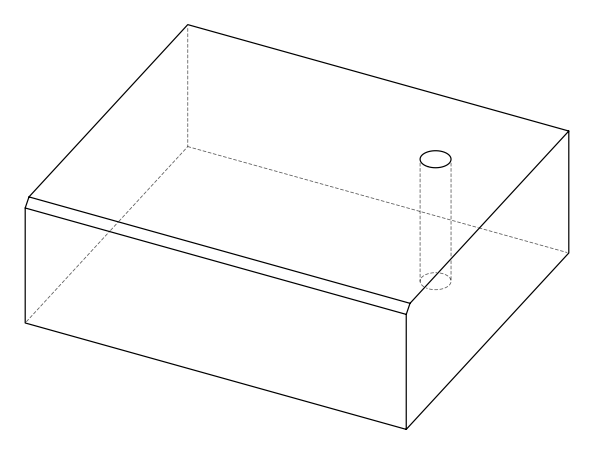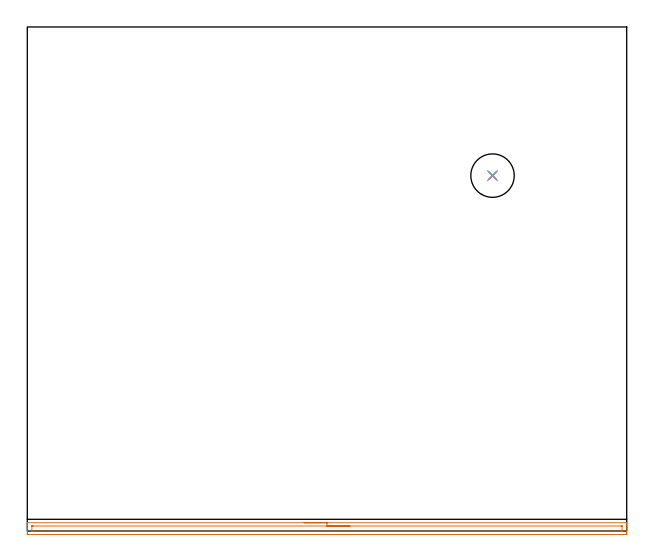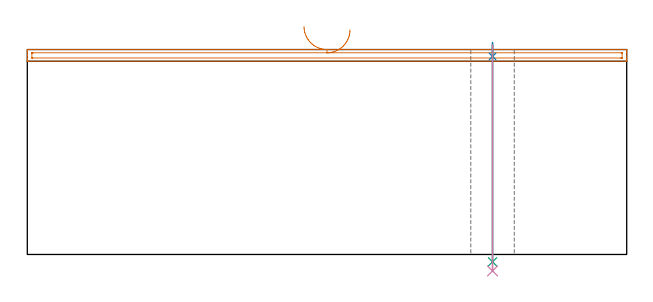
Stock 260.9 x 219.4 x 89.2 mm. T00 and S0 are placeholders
(PLAN: 4 operations, 3 tool changes, 5.2 min)
(1 AREA_MILL | FG_CHAMFER_SURFACE | UGT0205_001 | 4.36 min | 3399 mm3)
(2 SPOT_DRILL | STEP1HOLE | NXT0321_9005460120000 | 0.05 min | 183 mm3)
(3 DRILL_THROUGH_HOLE_INTO_CENTER | STEP1HOLE | NXT0301_065 | 0.38 min | 6044 mm3)
(4 DRILL_TO_ENLARGE_THROUGH_HOLE | STEP1HOLE | UGT0301_257 | 0.4 min | 18780 mm3)
(TOOL UGT0205_001 | Chamfer Mill 20 x 3 x 45 deg. | D20 FL50 Z2)
(TOOL NXT0321_9005460120000 | NC Spot Drill, 142deg, 12mm, Carbide, Uncoated | D12 PA142 FL30 Z2)
(TOOL NXT0301_065 | Carbide Drill 9.4mm [860.1-0940-075A1-MM 2214] | D9.4 PA140 FL98 Z2)
(TOOL UGT0301_257 | Twist Drill 18.9 mm | D18.9 PA118 FL135 Z2)
(OP 1 AREA_MILL)
G17 G21 G94 G90
T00 M6
G54
G17 G0 G90 X120.45 Y3.6 S1061 M3
G43 Z99.2 H0
G94 G1 X120.488 Z98.328 F250.
X120.602 Z97.463
X120.791 Z96.612
X121.053 Z95.78
X121.387 Z94.974
X121.79 Z94.2
X122.258 Z93.464
X122.79 Z92.772
X123.379 Z92.129
X124.022 Z91.539
X124.714 Z91.008
X125.45 Z90.54
X126.224 Z90.137
X127.03 Z89.803
X127.862 Z89.541
X128.714 Z89.352
X129.578 Z89.238
X130.45 Z89.2
X260.743
X260.89 Y3.605 Z89.195
X260.898 Y3.473 Z89.065
X260.9 Y3.342 Z88.942
Y2.985 Z88.584
Y2.363 Z87.957
Y0.301 Z85.899
Y-0.263 Z85.332
Y-0.856 Z84.74
X260.897 Y-1.138 Z84.458
X260.89 Y-1.492 Z84.104
X260.662 Y-1.497 Z84.101
X260.295 Y-1.5 Z84.1
X0.605
X0.238 Y-1.497 Z84.101
X0.01 Y-1.492 Z84.104
X0. Y-1.138 Z84.458
Y-0.856 Z84.74
Y-0.263 Z85.332
Y1.177 Z86.773
Y2.363 Z87.957
Y2.985 Z88.584
Y3.342 Z88.942
X0.002 Y3.473 Z89.065
X0.01 Y3.605 Z89.195
X0.155 Y3.6 Z89.2
X130.45
Y2.186 Z87.786
X258.51 Y2.185 Z87.785
X258.692 Y2.184 Z87.784
X258.854 Y2.18 Z87.78
X258.887 Y2.179 Z87.779
X258.892 Y2.158 Z87.758
X258.895 Y2.131 Z87.731
X258.899 Y1.981 Z87.581
X258.9 Y0.103 Z85.703
X258.898 Y0.001 Z85.601
X258.894 Y-0.066 Z85.534
X258.89 Y-0.08 Z85.52
X258.887 Y-0.082 Z85.518
X258.866 Y-0.084 Z85.516
X258.51 Y-0.086 Z85.514
X258.33
X2.39 Y-0.085 Z85.515
X2.208 Y-0.084 Z85.516
X2.046 Y-0.08 Z85.52
X2.013 Y-0.079 Z85.521
X2.008 Y-0.058 Z85.542
X2.005 Y-0.031 Z85.569
X2.001 Y0.119 Z85.719
X2. Y1.997 Z87.597
X2.002 Y2.099 Z87.699
X2.006 Y2.166 Z87.766
X2.01 Y2.18 Z87.78
X2.013 Y2.182 Z87.782
X2.034 Y2.184 Z87.784
X2.39 Y2.186 Z87.786
X2.57
X130.45
X131.322 Z87.824
X132.186 Z87.938
X133.038 Z88.126
X133.87 Z88.389
X134.676 Z88.723
X135.45 Z89.125
X136.186 Z89.594
X136.878 Z90.125
X137.521 Z90.715
X138.11 Z91.358
X138.642 Z92.05
X139.11 Z92.786
X139.513 Z93.56
X139.847 Z94.366
X140.109 Z95.198
X140.298 Z96.049
X140.412 Z96.914
X140.45 Z97.786
G0 Z99.2
M5
M2
(OP 2 SPOT_DRILL)
G17 G21 G94 G90
T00 M6
G54
G17 G0 G90 X202.5 Y154.7 S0 M3
G43 Z99.2 H0
G94 G81 G98 Z86.2 F250. R92.2
G80
M5
M2
(OP 3 DRILL_THROUGH_HOLE_INTO_CENTER)
G17 G21 G94 G90
T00 M6
G54
G17 G0 G90 X202.5 Y154.7 S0 M3
G43 Z99.2 H1
G94 G73 G98 Z-3.211 F250. Q9.241 R91.2
G80
M5
M2
(OP 4 DRILL_TO_ENLARGE_THROUGH_HOLE)
G17 G21 G94 G90
T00 M6
G54
G17 G0 G90 X202.5 Y154.7 S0 M3
G43 Z99.2 H0
G94 G73 G98 Z-7.178 F250. Q16.063 R91.2
G80
M5
M2
